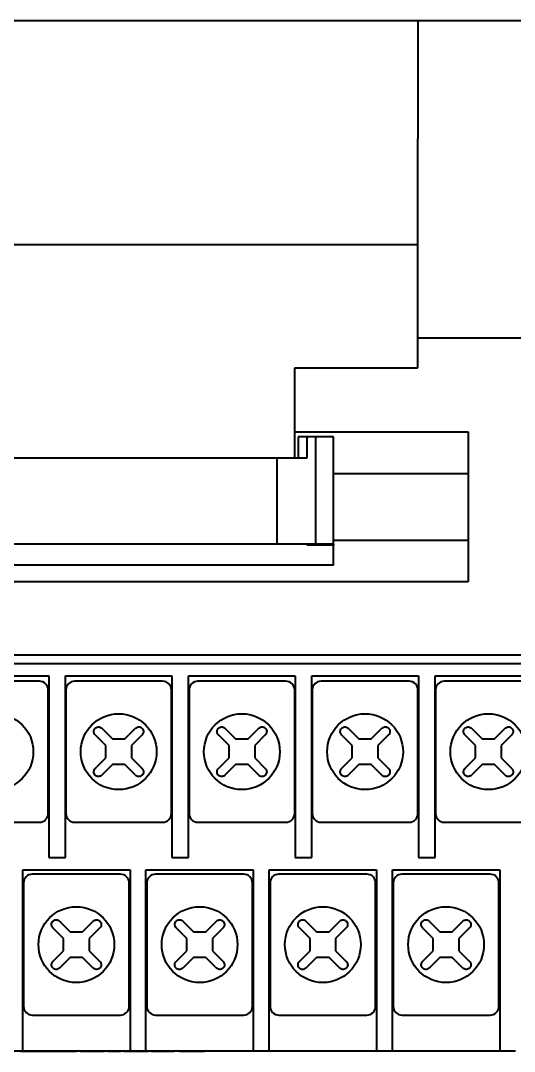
# Model space of a CAD drawing. Header units: millimetres. Extents: x 0 to 5945, y 0 to 4205.
# Drawn here: x 1665.9 to 1693.9, y 386 to 444.5 of the extents above; entities that cross this region are included whole.
import ezdxf

# ---------------------------------------------------------------- set-up
doc = ezdxf.new("R2010")
doc.units = ezdxf.units.MM
doc.header["$LTSCALE"] = 5
doc.layers.add('가시적인 것(ISO)', color=3, linetype='Continuous', lineweight=40)

msp = doc.modelspace()

# ---------------------------------------------------------------- linework, layer by layer
at = {"layer": '가시적인 것(ISO)'}
for p, q in [((1591.737, 444.541), (1767.737, 444.541)), ((1688.438, 444.541), (1688.438, 437.823)), ((1688.438, 431.823), (1688.438, 437.823)), ((1688.438, 431.823), (1623.438, 431.823)), ((1688.438, 428.823), (1688.438, 431.823)), ((1688.438, 424.823), (1688.438, 428.823)), ((1688.438, 426.541), (1734.237, 426.541)), ((1681.438, 424.823), (1688.438, 424.823)), ((1681.438, 419.723), (1681.438, 424.823)), ((1681.438, 421.191), (1691.287, 421.191)), ((1681.638, 420.923), (1681.638, 419.723)), ((1682.138, 420.923), (1681.638, 420.923)), ((1682.138, 419.723), (1682.138, 420.923)), ((1682.638, 420.923), (1682.138, 420.923)), ((1683.638, 420.923), (1682.638, 420.923)), ((1682.638, 414.823), (1682.638, 420.923)), ((1683.638, 414.823), (1683.638, 420.923)), ((1691.287, 421.191), (1691.287, 418.841)), ((1631.438, 419.723), (1680.438, 419.723)), ((1680.438, 419.723), (1682.138, 419.723)), ((1680.438, 414.823), (1680.438, 419.723)), ((1683.638, 418.841), (1691.287, 418.841)), ((1691.287, 418.841), (1691.287, 415.041)), ((1683.638, 415.041), (1691.287, 415.041)), ((1691.287, 415.041), (1691.287, 412.691)), ((1680.438, 414.823), (1631.438, 414.823)), ((1682.638, 414.823), (1680.438, 414.823)), ((1682.138, 414.773), (1682.138, 414.823)), ((1683.638, 414.773), (1682.138, 414.773)), ((1683.638, 414.823), (1682.638, 414.823)), ((1683.638, 414.823), (1683.638, 414.773)), ((1683.638, 413.623), (1683.638, 414.773)), ((1683.638, 413.623), (1628.238, 413.623)), ((1691.287, 412.691), (1628.187, 412.691)), ((1591.737, 408.541), (1734.237, 408.541)), ((1591.737, 408.041), (1732.237, 408.041)), ((1661.412, 407.341), (1667.462, 407.341)), ((1667.462, 407.341), (1667.462, 397.041)), ((1668.412, 397.041), (1668.412, 407.341)), ((1668.412, 407.341), (1674.462, 407.341)), ((1674.462, 407.341), (1674.462, 397.041)), ((1675.412, 397.041), (1675.412, 407.341)), ((1675.412, 407.341), (1681.462, 407.341)), ((1681.462, 407.341), (1681.462, 397.041)), ((1682.412, 397.041), (1682.412, 407.341)), ((1682.412, 407.341), (1688.462, 407.341)), ((1688.462, 407.341), (1688.462, 397.041)), ((1689.412, 397.041), (1689.412, 407.341)), ((1689.412, 407.341), (1695.462, 407.341)), ((1666.937, 407.041), (1661.937, 407.041)), ((1673.937, 407.041), (1668.937, 407.041)), ((1680.937, 407.041), (1675.937, 407.041)), ((1687.937, 407.041), (1682.937, 407.041)), ((1694.937, 407.041), (1689.937, 407.041)), ((1667.437, 399.541), (1667.437, 406.541)), ((1668.437, 406.541), (1668.437, 399.541)), ((1674.437, 399.541), (1674.437, 406.541)), ((1675.437, 406.541), (1675.437, 399.541)), ((1681.437, 399.541), (1681.437, 406.541)), ((1682.437, 406.541), (1682.437, 399.541)), ((1688.437, 399.541), (1688.437, 406.541)), ((1689.437, 406.541), (1689.437, 399.541)), ((1670.478, 404.374), (1671.083, 403.769)), ((1671.79, 403.769), (1672.395, 404.374)), ((1677.478, 404.374), (1678.083, 403.769)), ((1678.79, 403.769), (1679.395, 404.374)), ((1684.478, 404.374), (1685.083, 403.769)), ((1685.79, 403.769), (1686.395, 404.374)), ((1691.478, 404.374), (1692.083, 403.769)), ((1692.79, 403.769), (1693.395, 404.374)), ((1670.709, 403.395), (1670.104, 404)), ((1671.083, 403.769), (1671.79, 403.769)), ((1672.769, 404), (1672.164, 403.395)), ((1677.709, 403.395), (1677.104, 404)), ((1678.083, 403.769), (1678.79, 403.769)), ((1679.769, 404), (1679.164, 403.395)), ((1684.709, 403.395), (1684.104, 404)), ((1685.083, 403.769), (1685.79, 403.769)), ((1686.769, 404), (1686.164, 403.395)), ((1691.709, 403.395), (1691.104, 404)), ((1692.083, 403.769), (1692.79, 403.769)), ((1693.769, 404), (1693.164, 403.395)), ((1670.709, 402.688), (1670.709, 403.395)), ((1672.164, 403.395), (1672.164, 402.688)), ((1677.709, 402.688), (1677.709, 403.395)), ((1679.164, 403.395), (1679.164, 402.688)), ((1684.709, 402.688), (1684.709, 403.395)), ((1686.164, 403.395), (1686.164, 402.688)), ((1691.709, 402.688), (1691.709, 403.395)), ((1693.164, 403.395), (1693.164, 402.688)), ((1670.104, 402.083), (1670.709, 402.688)), ((1672.164, 402.688), (1672.769, 402.083)), ((1677.104, 402.083), (1677.709, 402.688)), ((1679.164, 402.688), (1679.769, 402.083)), ((1684.104, 402.083), (1684.709, 402.688)), ((1686.164, 402.688), (1686.769, 402.083)), ((1691.104, 402.083), (1691.709, 402.688)), ((1693.164, 402.688), (1693.769, 402.083)), ((1671.083, 402.313), (1670.478, 401.708)), ((1671.79, 402.313), (1671.083, 402.313)), ((1672.395, 401.708), (1671.79, 402.313)), ((1678.083, 402.313), (1677.478, 401.708)), ((1678.79, 402.313), (1678.083, 402.313)), ((1679.395, 401.708), (1678.79, 402.313)), ((1685.083, 402.313), (1684.478, 401.708)), ((1685.79, 402.313), (1685.083, 402.313)), ((1686.395, 401.708), (1685.79, 402.313)), ((1692.083, 402.313), (1691.478, 401.708)), ((1692.79, 402.313), (1692.083, 402.313)), ((1693.395, 401.708), (1692.79, 402.313)), ((1661.937, 399.041), (1666.937, 399.041)), ((1668.937, 399.041), (1673.937, 399.041)), ((1675.937, 399.041), (1680.937, 399.041)), ((1682.937, 399.041), (1687.937, 399.041)), ((1689.937, 399.041), (1694.937, 399.041)), ((1667.462, 397.041), (1668.412, 397.041)), ((1674.462, 397.041), (1675.412, 397.041)), ((1681.462, 397.041), (1682.412, 397.041)), ((1688.462, 397.041), (1689.412, 397.041)), ((1665.987, 396.341), (1672.087, 396.341)), ((1665.987, 386.041), (1665.987, 396.341)), ((1672.087, 396.341), (1672.087, 386.041)), ((1672.987, 396.341), (1679.087, 396.341)), ((1672.987, 386.041), (1672.987, 396.341)), ((1679.087, 396.341), (1679.087, 386.041)), ((1679.987, 396.341), (1686.087, 396.341)), ((1679.987, 386.041), (1679.987, 396.341)), ((1686.087, 396.341), (1686.087, 386.041)), ((1686.987, 396.341), (1693.087, 396.341)), ((1686.987, 386.041), (1686.987, 396.341)), ((1693.087, 396.341), (1693.087, 386.041)), ((1666.037, 395.591), (1666.037, 388.591)), ((1671.537, 396.091), (1666.537, 396.091)), ((1672.037, 388.591), (1672.037, 395.591)), ((1673.037, 395.591), (1673.037, 388.591)), ((1678.537, 396.091), (1673.537, 396.091)), ((1679.037, 388.591), (1679.037, 395.591)), ((1680.037, 395.591), (1680.037, 388.591)), ((1685.537, 396.091), (1680.537, 396.091)), ((1686.037, 388.591), (1686.037, 395.591)), ((1687.037, 395.591), (1687.037, 388.591)), ((1692.537, 396.091), (1687.537, 396.091)), ((1693.037, 388.591), (1693.037, 395.591)), ((1668.078, 393.424), (1668.683, 392.819)), ((1669.39, 392.819), (1669.995, 393.424)), ((1675.078, 393.424), (1675.683, 392.819)), ((1676.39, 392.819), (1676.995, 393.424)), ((1682.078, 393.424), (1682.683, 392.819)), ((1683.39, 392.819), (1683.995, 393.424)), ((1689.078, 393.424), (1689.683, 392.819)), ((1690.39, 392.819), (1690.995, 393.424)), ((1668.309, 392.445), (1667.704, 393.05)), ((1668.683, 392.819), (1669.39, 392.819)), ((1670.369, 393.05), (1669.764, 392.445)), ((1675.309, 392.445), (1674.704, 393.05)), ((1675.683, 392.819), (1676.39, 392.819)), ((1677.369, 393.05), (1676.764, 392.445)), ((1682.309, 392.445), (1681.704, 393.05)), ((1682.683, 392.819), (1683.39, 392.819)), ((1684.369, 393.05), (1683.764, 392.445)), ((1689.309, 392.445), (1688.704, 393.05)), ((1689.683, 392.819), (1690.39, 392.819)), ((1691.369, 393.05), (1690.764, 392.445)), ((1668.309, 391.738), (1668.309, 392.445)), ((1669.764, 392.445), (1669.764, 391.738)), ((1675.309, 391.738), (1675.309, 392.445)), ((1676.764, 392.445), (1676.764, 391.738)), ((1682.309, 391.738), (1682.309, 392.445)), ((1683.764, 392.445), (1683.764, 391.738)), ((1689.309, 391.738), (1689.309, 392.445)), ((1690.764, 392.445), (1690.764, 391.738)), ((1667.704, 391.133), (1668.309, 391.738)), ((1669.764, 391.738), (1670.369, 391.133)), ((1674.704, 391.133), (1675.309, 391.738)), ((1676.764, 391.738), (1677.369, 391.133)), ((1681.704, 391.133), (1682.309, 391.738)), ((1683.764, 391.738), (1684.369, 391.133)), ((1688.704, 391.133), (1689.309, 391.738)), ((1690.764, 391.738), (1691.369, 391.133)), ((1668.683, 391.363), (1668.078, 390.758)), ((1669.39, 391.363), (1668.683, 391.363)), ((1669.995, 390.758), (1669.39, 391.363)), ((1675.683, 391.363), (1675.078, 390.758)), ((1676.39, 391.363), (1675.683, 391.363)), ((1676.995, 390.758), (1676.39, 391.363)), ((1682.683, 391.363), (1682.078, 390.758)), ((1683.39, 391.363), (1682.683, 391.363)), ((1683.995, 390.758), (1683.39, 391.363)), ((1689.683, 391.363), (1689.078, 390.758)), ((1690.39, 391.363), (1689.683, 391.363)), ((1690.995, 390.758), (1690.39, 391.363)), ((1666.537, 388.091), (1671.537, 388.091)), ((1673.537, 388.091), (1678.537, 388.091)), ((1680.537, 388.091), (1685.537, 388.091)), ((1687.537, 388.091), (1692.537, 388.091)), ((1665.987, 386.041), (1665.087, 386.041)), ((1665.868, 386.041), (1665.868, 386.031)), ((1665.887, 386.031), (1665.868, 386.031)), ((1665.887, 386.041), (1665.887, 386.031)), ((1666.192, 386.031), (1665.887, 386.031)), ((1672.087, 386.041), (1665.987, 386.041)), ((1666.192, 386.041), (1666.192, 386.031)), ((1666.668, 386.031), (1666.192, 386.031)), ((1666.668, 386.041), (1666.668, 386.031)), ((1667.154, 386.031), (1666.668, 386.031)), ((1667.154, 386.041), (1667.154, 386.031)), ((1667.441, 386.031), (1667.154, 386.031)), ((1667.441, 386.041), (1667.441, 386.031)), ((1667.451, 386.041), (1667.451, 386.031)), ((1669.059, 386.031), (1667.451, 386.031)), ((1669.059, 386.041), (1669.059, 386.031)), ((1669.261, 386.041), (1669.261, 386.031)), ((1669.791, 386.031), (1669.261, 386.031)), ((1670.316, 386.041), (1670.316, 386.031)), ((1670.524, 386.041), (1670.524, 386.031)), ((1670.618, 386.041), (1670.618, 386.031)), ((1670.801, 386.041), (1670.801, 386.031)), ((1671.558, 386.031), (1670.801, 386.031)), ((1671.558, 386.041), (1671.558, 386.031)), ((1671.731, 386.041), (1671.731, 386.031)), ((1672.626, 386.031), (1671.731, 386.031)), ((1672.987, 386.041), (1672.087, 386.041)), ((1672.626, 386.041), (1672.626, 386.031)), ((1672.872, 386.031), (1672.626, 386.031)), ((1672.872, 386.041), (1672.872, 386.031)), ((1673.111, 386.031), (1672.872, 386.031)), ((1679.087, 386.041), (1672.987, 386.041)), ((1673.111, 386.041), (1673.111, 386.031)), ((1673.291, 386.041), (1673.291, 386.031)), ((1674.569, 386.041), (1674.569, 386.031)), ((1674.882, 386.041), (1674.882, 386.031)), ((1675.148, 386.031), (1674.882, 386.031)), ((1675.148, 386.041), (1675.148, 386.031)), ((1676.069, 386.031), (1675.148, 386.031)), ((1676.069, 386.041), (1676.069, 386.031)), ((1676.334, 386.031), (1676.069, 386.031)), ((1676.334, 386.041), (1676.334, 386.031)), ((1679.987, 386.041), (1679.087, 386.041)), ((1686.087, 386.041), (1679.987, 386.041)), ((1686.987, 386.041), (1686.087, 386.041)), ((1693.087, 386.041), (1686.987, 386.041)), ((1693.987, 386.041), (1693.087, 386.041))]:
    msp.add_line(p, q, dxfattribs=at)
for centre in [(1664.437, 403.041), (1671.437, 403.041), (1678.437, 403.041), (1685.437, 403.041), (1692.437, 403.041), (1669.037, 392.091), (1676.037, 392.091), (1683.037, 392.091), (1690.037, 392.091)]:
    msp.add_circle(centre, 2.153, dxfattribs=at)
for centre, radius, start, end in [((1666.937, 406.541), 0.5, 0, 90), ((1668.937, 406.541), 0.5, 90, 180), ((1673.937, 406.541), 0.5, 0, 90), ((1675.937, 406.541), 0.5, 90, 180), ((1680.937, 406.541), 0.5, 0, 90), ((1682.937, 406.541), 0.5, 90, 180), ((1687.937, 406.541), 0.5, 0, 90), ((1689.937, 406.541), 0.5, 90, 180), ((1670.291, 404.187), 0.265, 45, 47.54657), ((1672.582, 404.187), 0.265, 132.45343, 135), ((1677.291, 404.187), 0.265, 45, 47.54657), ((1679.582, 404.187), 0.265, 132.45343, 135), ((1684.291, 404.187), 0.265, 45, 47.54657), ((1686.582, 404.187), 0.265, 132.45343, 135), ((1691.291, 404.187), 0.265, 45, 47.54657), ((1693.582, 404.187), 0.265, 132.45343, 135), ((1670.291, 404.187), 0.265, 222.45343, 225), ((1672.582, 404.187), 0.265, 315, 317.54657), ((1677.291, 404.187), 0.265, 222.45343, 225), ((1679.582, 404.187), 0.265, 315, 317.54657), ((1684.291, 404.187), 0.265, 222.45343, 225), ((1686.582, 404.187), 0.265, 315, 317.54657), ((1691.291, 404.187), 0.265, 222.45343, 225), ((1693.582, 404.187), 0.265, 315, 317.54657), ((1670.291, 401.895), 0.265, 135, 137.54657), ((1672.582, 401.895), 0.265, 42.45343, 45), ((1677.291, 401.895), 0.265, 135, 137.54657), ((1679.582, 401.895), 0.265, 42.45343, 45), ((1684.291, 401.895), 0.265, 135, 137.54657), ((1686.582, 401.895), 0.265, 42.45343, 45), ((1691.291, 401.895), 0.265, 135, 137.54657), ((1693.582, 401.895), 0.265, 42.45343, 45), ((1670.291, 401.895), 0.265, 312.45343, 315), ((1672.582, 401.895), 0.265, 225, 227.54657), ((1677.291, 401.895), 0.265, 312.45343, 315), ((1679.582, 401.895), 0.265, 225, 227.54657), ((1684.291, 401.895), 0.265, 312.45343, 315), ((1686.582, 401.895), 0.265, 225, 227.54657), ((1691.291, 401.895), 0.265, 312.45343, 315), ((1693.582, 401.895), 0.265, 225, 227.54657), ((1666.937, 399.541), 0.5, 270, 0), ((1668.937, 399.541), 0.5, 180, 270), ((1673.937, 399.541), 0.5, 270, 0), ((1675.937, 399.541), 0.5, 180, 270), ((1680.937, 399.541), 0.5, 270, 0), ((1682.937, 399.541), 0.5, 180, 270), ((1687.937, 399.541), 0.5, 270, 0), ((1689.937, 399.541), 0.5, 180, 270), ((1666.537, 395.591), 0.5, 90, 180), ((1671.537, 395.591), 0.5, 0, 90), ((1673.537, 395.591), 0.5, 90, 180), ((1678.537, 395.591), 0.5, 0, 90), ((1680.537, 395.591), 0.5, 90, 180), ((1685.537, 395.591), 0.5, 0, 90), ((1687.537, 395.591), 0.5, 90, 180), ((1692.537, 395.591), 0.5, 0, 90), ((1667.891, 393.237), 0.265, 45, 47.54657), ((1670.182, 393.237), 0.265, 132.45343, 135), ((1674.891, 393.237), 0.265, 45, 47.54657), ((1677.182, 393.237), 0.265, 132.45343, 135), ((1681.891, 393.237), 0.265, 45, 47.54657), ((1684.182, 393.237), 0.265, 132.45343, 135), ((1688.891, 393.237), 0.265, 45, 47.54657), ((1691.182, 393.237), 0.265, 132.45343, 135), ((1667.891, 393.237), 0.265, 222.45343, 225), ((1670.182, 393.237), 0.265, 315, 317.54657), ((1674.891, 393.237), 0.265, 222.45343, 225), ((1677.182, 393.237), 0.265, 315, 317.54657), ((1681.891, 393.237), 0.265, 222.45343, 225), ((1684.182, 393.237), 0.265, 315, 317.54657), ((1688.891, 393.237), 0.265, 222.45343, 225), ((1691.182, 393.237), 0.265, 315, 317.54657), ((1667.891, 390.945), 0.265, 135, 137.54657), ((1670.182, 390.945), 0.265, 42.45343, 45), ((1674.891, 390.945), 0.265, 135, 137.54657), ((1677.182, 390.945), 0.265, 42.45343, 45), ((1681.891, 390.945), 0.265, 135, 137.54657), ((1684.182, 390.945), 0.265, 42.45343, 45), ((1688.891, 390.945), 0.265, 135, 137.54657), ((1691.182, 390.945), 0.265, 42.45343, 45), ((1667.891, 390.945), 0.265, 312.45343, 315), ((1670.182, 390.945), 0.265, 225, 227.54657), ((1674.891, 390.945), 0.265, 312.45343, 315), ((1677.182, 390.945), 0.265, 225, 227.54657), ((1681.891, 390.945), 0.265, 312.45343, 315), ((1684.182, 390.945), 0.265, 225, 227.54657), ((1688.891, 390.945), 0.265, 312.45343, 315), ((1691.182, 390.945), 0.265, 225, 227.54657), ((1666.537, 388.591), 0.5, 180, 270), ((1671.537, 388.591), 0.5, 270, 0), ((1673.537, 388.591), 0.5, 180, 270), ((1678.537, 388.591), 0.5, 270, 0), ((1680.537, 388.591), 0.5, 180, 270), ((1685.537, 388.591), 0.5, 270, 0), ((1687.537, 388.591), 0.5, 180, 270), ((1692.537, 388.591), 0.5, 270, 0)]:
    msp.add_arc(centre, radius, start, end, dxfattribs=at)
for points, knots in [([(1670.096, 404.008), (1670.079, 404.026), (1670.066, 404.046), (1670.043, 404.091), (1670.034, 404.117), (1670.025, 404.175), (1670.025, 404.206), (1670.037, 404.268), (1670.049, 404.299), (1670.084, 404.354), (1670.105, 404.378), (1670.157, 404.417), (1670.186, 404.432), (1670.252, 404.451), (1670.287, 404.454), (1670.353, 404.446), (1670.383, 404.437), (1670.432, 404.412), (1670.452, 404.398), (1670.47, 404.382)], [0.17059599, 0.17059599, 0.17059599, 0.17059599, 0.177827, 0.177827, 0.18607071, 0.18607071, 0.19559567, 0.19559567, 0.20559758, 0.20559758, 0.21517808, 0.21517808, 0.22505637, 0.22505637, 0.23591621, 0.23591621, 0.2454181, 0.2454181, 0.25259342, 0.25259342, 0.25259342, 0.25259342]), ([(1672.404, 404.382), (1672.421, 404.398), (1672.441, 404.412), (1672.487, 404.435), (1672.513, 404.443), (1672.57, 404.453), (1672.601, 404.452), (1672.664, 404.441), (1672.695, 404.428), (1672.75, 404.394), (1672.774, 404.372), (1672.813, 404.321), (1672.828, 404.291), (1672.846, 404.226), (1672.849, 404.19), (1672.841, 404.125), (1672.832, 404.094), (1672.807, 404.045), (1672.794, 404.026), (1672.778, 404.008)], [0.17059599, 0.17059599, 0.17059599, 0.17059599, 0.177827, 0.177827, 0.18607071, 0.18607071, 0.19559567, 0.19559567, 0.20559758, 0.20559758, 0.21517808, 0.21517808, 0.22505637, 0.22505637, 0.23591621, 0.23591621, 0.2454181, 0.2454181, 0.25259342, 0.25259342, 0.25259342, 0.25259342]), ([(1677.096, 404.008), (1677.079, 404.026), (1677.066, 404.046), (1677.043, 404.091), (1677.034, 404.117), (1677.025, 404.175), (1677.025, 404.206), (1677.037, 404.268), (1677.049, 404.299), (1677.084, 404.354), (1677.105, 404.378), (1677.157, 404.417), (1677.186, 404.432), (1677.252, 404.451), (1677.287, 404.454), (1677.353, 404.446), (1677.383, 404.437), (1677.432, 404.412), (1677.452, 404.398), (1677.47, 404.382)], [0.17059599, 0.17059599, 0.17059599, 0.17059599, 0.177827, 0.177827, 0.18607071, 0.18607071, 0.19559567, 0.19559567, 0.20559758, 0.20559758, 0.21517808, 0.21517808, 0.22505637, 0.22505637, 0.23591621, 0.23591621, 0.2454181, 0.2454181, 0.25259342, 0.25259342, 0.25259342, 0.25259342]), ([(1679.404, 404.382), (1679.421, 404.398), (1679.441, 404.412), (1679.487, 404.435), (1679.513, 404.443), (1679.57, 404.453), (1679.601, 404.452), (1679.664, 404.441), (1679.695, 404.428), (1679.75, 404.394), (1679.774, 404.372), (1679.813, 404.321), (1679.828, 404.291), (1679.846, 404.226), (1679.849, 404.19), (1679.841, 404.125), (1679.832, 404.094), (1679.807, 404.045), (1679.794, 404.026), (1679.778, 404.008)], [0.17059599, 0.17059599, 0.17059599, 0.17059599, 0.177827, 0.177827, 0.18607071, 0.18607071, 0.19559567, 0.19559567, 0.20559758, 0.20559758, 0.21517808, 0.21517808, 0.22505637, 0.22505637, 0.23591621, 0.23591621, 0.2454181, 0.2454181, 0.25259342, 0.25259342, 0.25259342, 0.25259342]), ([(1684.096, 404.008), (1684.079, 404.026), (1684.066, 404.046), (1684.043, 404.091), (1684.034, 404.117), (1684.025, 404.175), (1684.025, 404.206), (1684.037, 404.268), (1684.049, 404.299), (1684.084, 404.354), (1684.105, 404.378), (1684.157, 404.417), (1684.186, 404.432), (1684.252, 404.451), (1684.287, 404.454), (1684.353, 404.446), (1684.383, 404.437), (1684.432, 404.412), (1684.452, 404.398), (1684.47, 404.382)], [0.17059599, 0.17059599, 0.17059599, 0.17059599, 0.177827, 0.177827, 0.18607071, 0.18607071, 0.19559567, 0.19559567, 0.20559758, 0.20559758, 0.21517808, 0.21517808, 0.22505637, 0.22505637, 0.23591621, 0.23591621, 0.2454181, 0.2454181, 0.25259342, 0.25259342, 0.25259342, 0.25259342]), ([(1686.404, 404.382), (1686.421, 404.398), (1686.441, 404.412), (1686.487, 404.435), (1686.513, 404.443), (1686.57, 404.453), (1686.601, 404.452), (1686.664, 404.441), (1686.695, 404.428), (1686.75, 404.394), (1686.774, 404.372), (1686.813, 404.321), (1686.828, 404.291), (1686.846, 404.226), (1686.849, 404.19), (1686.841, 404.125), (1686.832, 404.094), (1686.807, 404.045), (1686.794, 404.026), (1686.778, 404.008)], [0.17059599, 0.17059599, 0.17059599, 0.17059599, 0.177827, 0.177827, 0.18607071, 0.18607071, 0.19559567, 0.19559567, 0.20559758, 0.20559758, 0.21517808, 0.21517808, 0.22505637, 0.22505637, 0.23591621, 0.23591621, 0.2454181, 0.2454181, 0.25259342, 0.25259342, 0.25259342, 0.25259342]), ([(1691.096, 404.008), (1691.079, 404.026), (1691.066, 404.046), (1691.043, 404.091), (1691.034, 404.117), (1691.025, 404.175), (1691.025, 404.206), (1691.037, 404.268), (1691.049, 404.299), (1691.084, 404.354), (1691.105, 404.378), (1691.157, 404.417), (1691.186, 404.432), (1691.252, 404.451), (1691.287, 404.454), (1691.353, 404.446), (1691.383, 404.437), (1691.432, 404.412), (1691.452, 404.398), (1691.47, 404.382)], [0.17059599, 0.17059599, 0.17059599, 0.17059599, 0.177827, 0.177827, 0.18607071, 0.18607071, 0.19559567, 0.19559567, 0.20559758, 0.20559758, 0.21517808, 0.21517808, 0.22505637, 0.22505637, 0.23591621, 0.23591621, 0.2454181, 0.2454181, 0.25259342, 0.25259342, 0.25259342, 0.25259342]), ([(1693.404, 404.382), (1693.421, 404.398), (1693.441, 404.412), (1693.487, 404.435), (1693.513, 404.443), (1693.57, 404.453), (1693.601, 404.452), (1693.664, 404.441), (1693.695, 404.428), (1693.75, 404.394), (1693.774, 404.372), (1693.813, 404.321), (1693.828, 404.291), (1693.846, 404.226), (1693.849, 404.19), (1693.841, 404.125), (1693.832, 404.094), (1693.807, 404.045), (1693.794, 404.026), (1693.778, 404.008)], [0.17059599, 0.17059599, 0.17059599, 0.17059599, 0.177827, 0.177827, 0.18607071, 0.18607071, 0.19559567, 0.19559567, 0.20559758, 0.20559758, 0.21517808, 0.21517808, 0.22505637, 0.22505637, 0.23591621, 0.23591621, 0.2454181, 0.2454181, 0.25259342, 0.25259342, 0.25259342, 0.25259342]), ([(1670.47, 401.7), (1670.452, 401.684), (1670.432, 401.67), (1670.386, 401.647), (1670.36, 401.639), (1670.303, 401.629), (1670.272, 401.63), (1670.209, 401.642), (1670.178, 401.654), (1670.123, 401.688), (1670.1, 401.71), (1670.061, 401.761), (1670.046, 401.791), (1670.027, 401.856), (1670.024, 401.892), (1670.032, 401.958), (1670.041, 401.988), (1670.066, 402.037), (1670.08, 402.056), (1670.096, 402.074)], [0.17059599, 0.17059599, 0.17059599, 0.17059599, 0.177827, 0.177827, 0.18607071, 0.18607071, 0.19559567, 0.19559567, 0.20559758, 0.20559758, 0.21517808, 0.21517808, 0.22505637, 0.22505637, 0.23591621, 0.23591621, 0.2454181, 0.2454181, 0.25259342, 0.25259342, 0.25259342, 0.25259342]), ([(1672.778, 402.074), (1672.794, 402.056), (1672.808, 402.036), (1672.831, 401.991), (1672.839, 401.965), (1672.848, 401.908), (1672.848, 401.876), (1672.836, 401.814), (1672.824, 401.783), (1672.79, 401.728), (1672.768, 401.704), (1672.716, 401.665), (1672.687, 401.65), (1672.622, 401.631), (1672.586, 401.628), (1672.52, 401.636), (1672.49, 401.645), (1672.441, 401.67), (1672.421, 401.684), (1672.404, 401.7)], [0.17059599, 0.17059599, 0.17059599, 0.17059599, 0.177827, 0.177827, 0.18607071, 0.18607071, 0.19559567, 0.19559567, 0.20559758, 0.20559758, 0.21517808, 0.21517808, 0.22505637, 0.22505637, 0.23591621, 0.23591621, 0.2454181, 0.2454181, 0.25259342, 0.25259342, 0.25259342, 0.25259342]), ([(1677.47, 401.7), (1677.452, 401.684), (1677.432, 401.67), (1677.386, 401.647), (1677.36, 401.639), (1677.303, 401.629), (1677.272, 401.63), (1677.209, 401.642), (1677.178, 401.654), (1677.123, 401.688), (1677.1, 401.71), (1677.061, 401.761), (1677.046, 401.791), (1677.027, 401.856), (1677.024, 401.892), (1677.032, 401.958), (1677.041, 401.988), (1677.066, 402.037), (1677.08, 402.056), (1677.096, 402.074)], [0.17059599, 0.17059599, 0.17059599, 0.17059599, 0.177827, 0.177827, 0.18607071, 0.18607071, 0.19559567, 0.19559567, 0.20559758, 0.20559758, 0.21517808, 0.21517808, 0.22505637, 0.22505637, 0.23591621, 0.23591621, 0.2454181, 0.2454181, 0.25259342, 0.25259342, 0.25259342, 0.25259342]), ([(1679.778, 402.074), (1679.794, 402.056), (1679.808, 402.036), (1679.831, 401.991), (1679.839, 401.965), (1679.848, 401.908), (1679.848, 401.876), (1679.836, 401.814), (1679.824, 401.783), (1679.79, 401.728), (1679.768, 401.704), (1679.716, 401.665), (1679.687, 401.65), (1679.622, 401.631), (1679.586, 401.628), (1679.52, 401.636), (1679.49, 401.645), (1679.441, 401.67), (1679.421, 401.684), (1679.404, 401.7)], [0.17059599, 0.17059599, 0.17059599, 0.17059599, 0.177827, 0.177827, 0.18607071, 0.18607071, 0.19559567, 0.19559567, 0.20559758, 0.20559758, 0.21517808, 0.21517808, 0.22505637, 0.22505637, 0.23591621, 0.23591621, 0.2454181, 0.2454181, 0.25259342, 0.25259342, 0.25259342, 0.25259342]), ([(1684.47, 401.7), (1684.452, 401.684), (1684.432, 401.67), (1684.386, 401.647), (1684.36, 401.639), (1684.303, 401.629), (1684.272, 401.63), (1684.209, 401.642), (1684.178, 401.654), (1684.123, 401.688), (1684.1, 401.71), (1684.061, 401.761), (1684.046, 401.791), (1684.027, 401.856), (1684.024, 401.892), (1684.032, 401.958), (1684.041, 401.988), (1684.066, 402.037), (1684.08, 402.056), (1684.096, 402.074)], [0.17059599, 0.17059599, 0.17059599, 0.17059599, 0.177827, 0.177827, 0.18607071, 0.18607071, 0.19559567, 0.19559567, 0.20559758, 0.20559758, 0.21517808, 0.21517808, 0.22505637, 0.22505637, 0.23591621, 0.23591621, 0.2454181, 0.2454181, 0.25259342, 0.25259342, 0.25259342, 0.25259342]), ([(1686.778, 402.074), (1686.794, 402.056), (1686.808, 402.036), (1686.831, 401.991), (1686.839, 401.965), (1686.848, 401.908), (1686.848, 401.876), (1686.836, 401.814), (1686.824, 401.783), (1686.79, 401.728), (1686.768, 401.704), (1686.716, 401.665), (1686.687, 401.65), (1686.622, 401.631), (1686.586, 401.628), (1686.52, 401.636), (1686.49, 401.645), (1686.441, 401.67), (1686.421, 401.684), (1686.404, 401.7)], [0.17059599, 0.17059599, 0.17059599, 0.17059599, 0.177827, 0.177827, 0.18607071, 0.18607071, 0.19559567, 0.19559567, 0.20559758, 0.20559758, 0.21517808, 0.21517808, 0.22505637, 0.22505637, 0.23591621, 0.23591621, 0.2454181, 0.2454181, 0.25259342, 0.25259342, 0.25259342, 0.25259342]), ([(1691.47, 401.7), (1691.452, 401.684), (1691.432, 401.67), (1691.386, 401.647), (1691.36, 401.639), (1691.303, 401.629), (1691.272, 401.63), (1691.209, 401.642), (1691.178, 401.654), (1691.123, 401.688), (1691.1, 401.71), (1691.061, 401.761), (1691.046, 401.791), (1691.027, 401.856), (1691.024, 401.892), (1691.032, 401.958), (1691.041, 401.988), (1691.066, 402.037), (1691.08, 402.056), (1691.096, 402.074)], [0.17059599, 0.17059599, 0.17059599, 0.17059599, 0.177827, 0.177827, 0.18607071, 0.18607071, 0.19559567, 0.19559567, 0.20559758, 0.20559758, 0.21517808, 0.21517808, 0.22505637, 0.22505637, 0.23591621, 0.23591621, 0.2454181, 0.2454181, 0.25259342, 0.25259342, 0.25259342, 0.25259342]), ([(1693.778, 402.074), (1693.794, 402.056), (1693.808, 402.036), (1693.831, 401.991), (1693.839, 401.965), (1693.848, 401.908), (1693.848, 401.876), (1693.836, 401.814), (1693.824, 401.783), (1693.79, 401.728), (1693.768, 401.704), (1693.716, 401.665), (1693.687, 401.65), (1693.622, 401.631), (1693.586, 401.628), (1693.52, 401.636), (1693.49, 401.645), (1693.441, 401.67), (1693.421, 401.684), (1693.404, 401.7)], [0.17059599, 0.17059599, 0.17059599, 0.17059599, 0.177827, 0.177827, 0.18607071, 0.18607071, 0.19559567, 0.19559567, 0.20559758, 0.20559758, 0.21517808, 0.21517808, 0.22505637, 0.22505637, 0.23591621, 0.23591621, 0.2454181, 0.2454181, 0.25259342, 0.25259342, 0.25259342, 0.25259342]), ([(1667.696, 393.058), (1667.679, 393.076), (1667.666, 393.096), (1667.643, 393.141), (1667.634, 393.167), (1667.625, 393.225), (1667.625, 393.256), (1667.637, 393.318), (1667.649, 393.349), (1667.684, 393.404), (1667.705, 393.428), (1667.757, 393.467), (1667.786, 393.482), (1667.852, 393.501), (1667.887, 393.504), (1667.953, 393.496), (1667.983, 393.487), (1668.032, 393.462), (1668.052, 393.448), (1668.07, 393.432)], [0.17059599, 0.17059599, 0.17059599, 0.17059599, 0.177827, 0.177827, 0.18607071, 0.18607071, 0.19559567, 0.19559567, 0.20559758, 0.20559758, 0.21517808, 0.21517808, 0.22505637, 0.22505637, 0.23591621, 0.23591621, 0.2454181, 0.2454181, 0.25259342, 0.25259342, 0.25259342, 0.25259342]), ([(1670.004, 393.432), (1670.021, 393.448), (1670.041, 393.462), (1670.087, 393.485), (1670.113, 393.493), (1670.17, 393.503), (1670.201, 393.502), (1670.264, 393.491), (1670.295, 393.478), (1670.35, 393.444), (1670.374, 393.422), (1670.413, 393.371), (1670.428, 393.341), (1670.446, 393.276), (1670.449, 393.24), (1670.441, 393.175), (1670.432, 393.144), (1670.407, 393.095), (1670.394, 393.076), (1670.378, 393.058)], [0.17059599, 0.17059599, 0.17059599, 0.17059599, 0.177827, 0.177827, 0.18607071, 0.18607071, 0.19559567, 0.19559567, 0.20559758, 0.20559758, 0.21517808, 0.21517808, 0.22505637, 0.22505637, 0.23591621, 0.23591621, 0.2454181, 0.2454181, 0.25259342, 0.25259342, 0.25259342, 0.25259342]), ([(1674.696, 393.058), (1674.679, 393.076), (1674.666, 393.096), (1674.643, 393.141), (1674.634, 393.167), (1674.625, 393.225), (1674.625, 393.256), (1674.637, 393.318), (1674.649, 393.349), (1674.684, 393.404), (1674.705, 393.428), (1674.757, 393.467), (1674.786, 393.482), (1674.852, 393.501), (1674.887, 393.504), (1674.953, 393.496), (1674.983, 393.487), (1675.032, 393.462), (1675.052, 393.448), (1675.07, 393.432)], [0.17059599, 0.17059599, 0.17059599, 0.17059599, 0.177827, 0.177827, 0.18607071, 0.18607071, 0.19559567, 0.19559567, 0.20559758, 0.20559758, 0.21517808, 0.21517808, 0.22505637, 0.22505637, 0.23591621, 0.23591621, 0.2454181, 0.2454181, 0.25259342, 0.25259342, 0.25259342, 0.25259342]), ([(1677.004, 393.432), (1677.021, 393.448), (1677.041, 393.462), (1677.087, 393.485), (1677.113, 393.493), (1677.17, 393.503), (1677.201, 393.502), (1677.264, 393.491), (1677.295, 393.478), (1677.35, 393.444), (1677.374, 393.422), (1677.413, 393.371), (1677.428, 393.341), (1677.446, 393.276), (1677.449, 393.24), (1677.441, 393.175), (1677.432, 393.144), (1677.407, 393.095), (1677.394, 393.076), (1677.378, 393.058)], [0.17059599, 0.17059599, 0.17059599, 0.17059599, 0.177827, 0.177827, 0.18607071, 0.18607071, 0.19559567, 0.19559567, 0.20559758, 0.20559758, 0.21517808, 0.21517808, 0.22505637, 0.22505637, 0.23591621, 0.23591621, 0.2454181, 0.2454181, 0.25259342, 0.25259342, 0.25259342, 0.25259342]), ([(1681.696, 393.058), (1681.679, 393.076), (1681.666, 393.096), (1681.643, 393.141), (1681.634, 393.167), (1681.625, 393.225), (1681.625, 393.256), (1681.637, 393.318), (1681.649, 393.349), (1681.684, 393.404), (1681.705, 393.428), (1681.757, 393.467), (1681.786, 393.482), (1681.852, 393.501), (1681.887, 393.504), (1681.953, 393.496), (1681.983, 393.487), (1682.032, 393.462), (1682.052, 393.448), (1682.07, 393.432)], [0.17059599, 0.17059599, 0.17059599, 0.17059599, 0.177827, 0.177827, 0.18607071, 0.18607071, 0.19559567, 0.19559567, 0.20559758, 0.20559758, 0.21517808, 0.21517808, 0.22505637, 0.22505637, 0.23591621, 0.23591621, 0.2454181, 0.2454181, 0.25259342, 0.25259342, 0.25259342, 0.25259342]), ([(1684.004, 393.432), (1684.021, 393.448), (1684.041, 393.462), (1684.087, 393.485), (1684.113, 393.493), (1684.17, 393.503), (1684.201, 393.502), (1684.264, 393.491), (1684.295, 393.478), (1684.35, 393.444), (1684.374, 393.422), (1684.413, 393.371), (1684.428, 393.341), (1684.446, 393.276), (1684.449, 393.24), (1684.441, 393.175), (1684.432, 393.144), (1684.407, 393.095), (1684.394, 393.076), (1684.378, 393.058)], [0.17059599, 0.17059599, 0.17059599, 0.17059599, 0.177827, 0.177827, 0.18607071, 0.18607071, 0.19559567, 0.19559567, 0.20559758, 0.20559758, 0.21517808, 0.21517808, 0.22505637, 0.22505637, 0.23591621, 0.23591621, 0.2454181, 0.2454181, 0.25259342, 0.25259342, 0.25259342, 0.25259342]), ([(1688.696, 393.058), (1688.679, 393.076), (1688.666, 393.096), (1688.643, 393.141), (1688.634, 393.167), (1688.625, 393.225), (1688.625, 393.256), (1688.637, 393.318), (1688.649, 393.349), (1688.684, 393.404), (1688.705, 393.428), (1688.757, 393.467), (1688.786, 393.482), (1688.852, 393.501), (1688.887, 393.504), (1688.953, 393.496), (1688.983, 393.487), (1689.032, 393.462), (1689.052, 393.448), (1689.07, 393.432)], [0.17059599, 0.17059599, 0.17059599, 0.17059599, 0.177827, 0.177827, 0.18607071, 0.18607071, 0.19559567, 0.19559567, 0.20559758, 0.20559758, 0.21517808, 0.21517808, 0.22505637, 0.22505637, 0.23591621, 0.23591621, 0.2454181, 0.2454181, 0.25259342, 0.25259342, 0.25259342, 0.25259342]), ([(1691.004, 393.432), (1691.021, 393.448), (1691.041, 393.462), (1691.087, 393.485), (1691.113, 393.493), (1691.17, 393.503), (1691.201, 393.502), (1691.264, 393.491), (1691.295, 393.478), (1691.35, 393.444), (1691.374, 393.422), (1691.413, 393.371), (1691.428, 393.341), (1691.446, 393.276), (1691.449, 393.24), (1691.441, 393.175), (1691.432, 393.144), (1691.407, 393.095), (1691.394, 393.076), (1691.378, 393.058)], [0.17059599, 0.17059599, 0.17059599, 0.17059599, 0.177827, 0.177827, 0.18607071, 0.18607071, 0.19559567, 0.19559567, 0.20559758, 0.20559758, 0.21517808, 0.21517808, 0.22505637, 0.22505637, 0.23591621, 0.23591621, 0.2454181, 0.2454181, 0.25259342, 0.25259342, 0.25259342, 0.25259342]), ([(1668.07, 390.75), (1668.052, 390.734), (1668.032, 390.72), (1667.986, 390.697), (1667.96, 390.689), (1667.903, 390.679), (1667.872, 390.68), (1667.809, 390.692), (1667.778, 390.704), (1667.723, 390.738), (1667.7, 390.76), (1667.661, 390.811), (1667.646, 390.841), (1667.627, 390.906), (1667.624, 390.942), (1667.632, 391.008), (1667.641, 391.038), (1667.666, 391.087), (1667.68, 391.106), (1667.696, 391.124)], [0.17059599, 0.17059599, 0.17059599, 0.17059599, 0.177827, 0.177827, 0.18607071, 0.18607071, 0.19559567, 0.19559567, 0.20559758, 0.20559758, 0.21517808, 0.21517808, 0.22505637, 0.22505637, 0.23591621, 0.23591621, 0.2454181, 0.2454181, 0.25259342, 0.25259342, 0.25259342, 0.25259342]), ([(1670.378, 391.124), (1670.394, 391.106), (1670.408, 391.086), (1670.431, 391.041), (1670.439, 391.015), (1670.448, 390.958), (1670.448, 390.926), (1670.436, 390.864), (1670.424, 390.833), (1670.39, 390.778), (1670.368, 390.754), (1670.316, 390.715), (1670.287, 390.7), (1670.222, 390.681), (1670.186, 390.678), (1670.12, 390.686), (1670.09, 390.695), (1670.041, 390.72), (1670.021, 390.734), (1670.004, 390.75)], [0.17059599, 0.17059599, 0.17059599, 0.17059599, 0.177827, 0.177827, 0.18607071, 0.18607071, 0.19559567, 0.19559567, 0.20559758, 0.20559758, 0.21517808, 0.21517808, 0.22505637, 0.22505637, 0.23591621, 0.23591621, 0.2454181, 0.2454181, 0.25259342, 0.25259342, 0.25259342, 0.25259342]), ([(1675.07, 390.75), (1675.052, 390.734), (1675.032, 390.72), (1674.986, 390.697), (1674.96, 390.689), (1674.903, 390.679), (1674.872, 390.68), (1674.809, 390.692), (1674.778, 390.704), (1674.723, 390.738), (1674.7, 390.76), (1674.661, 390.811), (1674.646, 390.841), (1674.627, 390.906), (1674.624, 390.942), (1674.632, 391.008), (1674.641, 391.038), (1674.666, 391.087), (1674.68, 391.106), (1674.696, 391.124)], [0.17059599, 0.17059599, 0.17059599, 0.17059599, 0.177827, 0.177827, 0.18607071, 0.18607071, 0.19559567, 0.19559567, 0.20559758, 0.20559758, 0.21517808, 0.21517808, 0.22505637, 0.22505637, 0.23591621, 0.23591621, 0.2454181, 0.2454181, 0.25259342, 0.25259342, 0.25259342, 0.25259342]), ([(1677.378, 391.124), (1677.394, 391.106), (1677.408, 391.086), (1677.431, 391.041), (1677.439, 391.015), (1677.448, 390.958), (1677.448, 390.926), (1677.436, 390.864), (1677.424, 390.833), (1677.39, 390.778), (1677.368, 390.754), (1677.316, 390.715), (1677.287, 390.7), (1677.222, 390.681), (1677.186, 390.678), (1677.12, 390.686), (1677.09, 390.695), (1677.041, 390.72), (1677.021, 390.734), (1677.004, 390.75)], [0.17059599, 0.17059599, 0.17059599, 0.17059599, 0.177827, 0.177827, 0.18607071, 0.18607071, 0.19559567, 0.19559567, 0.20559758, 0.20559758, 0.21517808, 0.21517808, 0.22505637, 0.22505637, 0.23591621, 0.23591621, 0.2454181, 0.2454181, 0.25259342, 0.25259342, 0.25259342, 0.25259342]), ([(1682.07, 390.75), (1682.052, 390.734), (1682.032, 390.72), (1681.986, 390.697), (1681.96, 390.689), (1681.903, 390.679), (1681.872, 390.68), (1681.809, 390.692), (1681.778, 390.704), (1681.723, 390.738), (1681.7, 390.76), (1681.661, 390.811), (1681.646, 390.841), (1681.627, 390.906), (1681.624, 390.942), (1681.632, 391.008), (1681.641, 391.038), (1681.666, 391.087), (1681.68, 391.106), (1681.696, 391.124)], [0.17059599, 0.17059599, 0.17059599, 0.17059599, 0.177827, 0.177827, 0.18607071, 0.18607071, 0.19559567, 0.19559567, 0.20559758, 0.20559758, 0.21517808, 0.21517808, 0.22505637, 0.22505637, 0.23591621, 0.23591621, 0.2454181, 0.2454181, 0.25259342, 0.25259342, 0.25259342, 0.25259342]), ([(1684.378, 391.124), (1684.394, 391.106), (1684.408, 391.086), (1684.431, 391.041), (1684.439, 391.015), (1684.448, 390.958), (1684.448, 390.926), (1684.436, 390.864), (1684.424, 390.833), (1684.39, 390.778), (1684.368, 390.754), (1684.316, 390.715), (1684.287, 390.7), (1684.222, 390.681), (1684.186, 390.678), (1684.12, 390.686), (1684.09, 390.695), (1684.041, 390.72), (1684.021, 390.734), (1684.004, 390.75)], [0.17059599, 0.17059599, 0.17059599, 0.17059599, 0.177827, 0.177827, 0.18607071, 0.18607071, 0.19559567, 0.19559567, 0.20559758, 0.20559758, 0.21517808, 0.21517808, 0.22505637, 0.22505637, 0.23591621, 0.23591621, 0.2454181, 0.2454181, 0.25259342, 0.25259342, 0.25259342, 0.25259342]), ([(1689.07, 390.75), (1689.052, 390.734), (1689.032, 390.72), (1688.986, 390.697), (1688.96, 390.689), (1688.903, 390.679), (1688.872, 390.68), (1688.809, 390.692), (1688.778, 390.704), (1688.723, 390.738), (1688.7, 390.76), (1688.661, 390.811), (1688.646, 390.841), (1688.627, 390.906), (1688.624, 390.942), (1688.632, 391.008), (1688.641, 391.038), (1688.666, 391.087), (1688.68, 391.106), (1688.696, 391.124)], [0.17059599, 0.17059599, 0.17059599, 0.17059599, 0.177827, 0.177827, 0.18607071, 0.18607071, 0.19559567, 0.19559567, 0.20559758, 0.20559758, 0.21517808, 0.21517808, 0.22505637, 0.22505637, 0.23591621, 0.23591621, 0.2454181, 0.2454181, 0.25259342, 0.25259342, 0.25259342, 0.25259342]), ([(1691.378, 391.124), (1691.394, 391.106), (1691.408, 391.086), (1691.431, 391.041), (1691.439, 391.015), (1691.448, 390.958), (1691.448, 390.926), (1691.436, 390.864), (1691.424, 390.833), (1691.39, 390.778), (1691.368, 390.754), (1691.316, 390.715), (1691.287, 390.7), (1691.222, 390.681), (1691.186, 390.678), (1691.12, 390.686), (1691.09, 390.695), (1691.041, 390.72), (1691.021, 390.734), (1691.004, 390.75)], [0.17059599, 0.17059599, 0.17059599, 0.17059599, 0.177827, 0.177827, 0.18607071, 0.18607071, 0.19559567, 0.19559567, 0.20559758, 0.20559758, 0.21517808, 0.21517808, 0.22505637, 0.22505637, 0.23591621, 0.23591621, 0.2454181, 0.2454181, 0.25259342, 0.25259342, 0.25259342, 0.25259342]), ([(1670.316, 386.031), (1670.253, 386.031), (1670.185, 386.031), (1670.006, 386.031), (1669.898, 386.031), (1669.791, 386.031)], [-0.05399827, -0.05399827, -0.05399827, -0.05399827, -0.03212032, -0.03212032, 0, 0, 0, 0]), ([(1670.524, 386.031), (1670.521, 386.031), (1670.517, 386.031), (1670.478, 386.031), (1670.451, 386.031), (1670.403, 386.031), (1670.362, 386.031), (1670.316, 386.031)], [-0.02917481, -0.02917481, -0.02917481, -0.02917481, -0.02252189, -0.02252189, -0.01534242, -0.01534242, 0, 0, 0, 0]), ([(1670.618, 386.031), (1670.616, 386.031), (1670.613, 386.031), (1670.591, 386.031), (1670.575, 386.031), (1670.544, 386.031), (1670.535, 386.031), (1670.524, 386.031)], [-0.07624696, -0.07624696, -0.07624696, -0.07624696, -0.05813545, -0.05813545, -0.04145925, -0.04145925, -0.03522516, -0.03522516, -0.03522516, -0.03522516]), ([(1673.931, 386.031), (1673.879, 386.031), (1673.827, 386.031), (1673.731, 386.031), (1673.687, 386.031), (1673.586, 386.031), (1673.536, 386.031), (1673.444, 386.031), (1673.402, 386.031), (1673.309, 386.031), (1673.298, 386.031), (1673.291, 386.031)], [-0.1806194, -0.1806194, -0.1806194, -0.1806194, -0.1559807, -0.1559807, -0.1334745, -0.1334745, -0.1017826, -0.1017826, -0.0654349, -0.0654349, 0, 0, 0, 0]), ([(1674.569, 386.031), (1674.566, 386.031), (1674.561, 386.031), (1674.521, 386.031), (1674.492, 386.031), (1674.409, 386.031), (1674.368, 386.031), (1674.282, 386.031), (1674.228, 386.031), (1674.093, 386.031), (1674.012, 386.031), (1673.931, 386.031)], [-0.1096092, -0.1096092, -0.1096092, -0.1096092, -0.0822251, -0.0822251, -0.0608729, -0.0608729, -0.0438425, -0.0438425, -0.0243013, -0.0243013, 0, 0, 0, 0])]:
    msp.add_open_spline(points, degree=3, knots=knots, dxfattribs=at)

doc.saveas('drawing.dxf')
